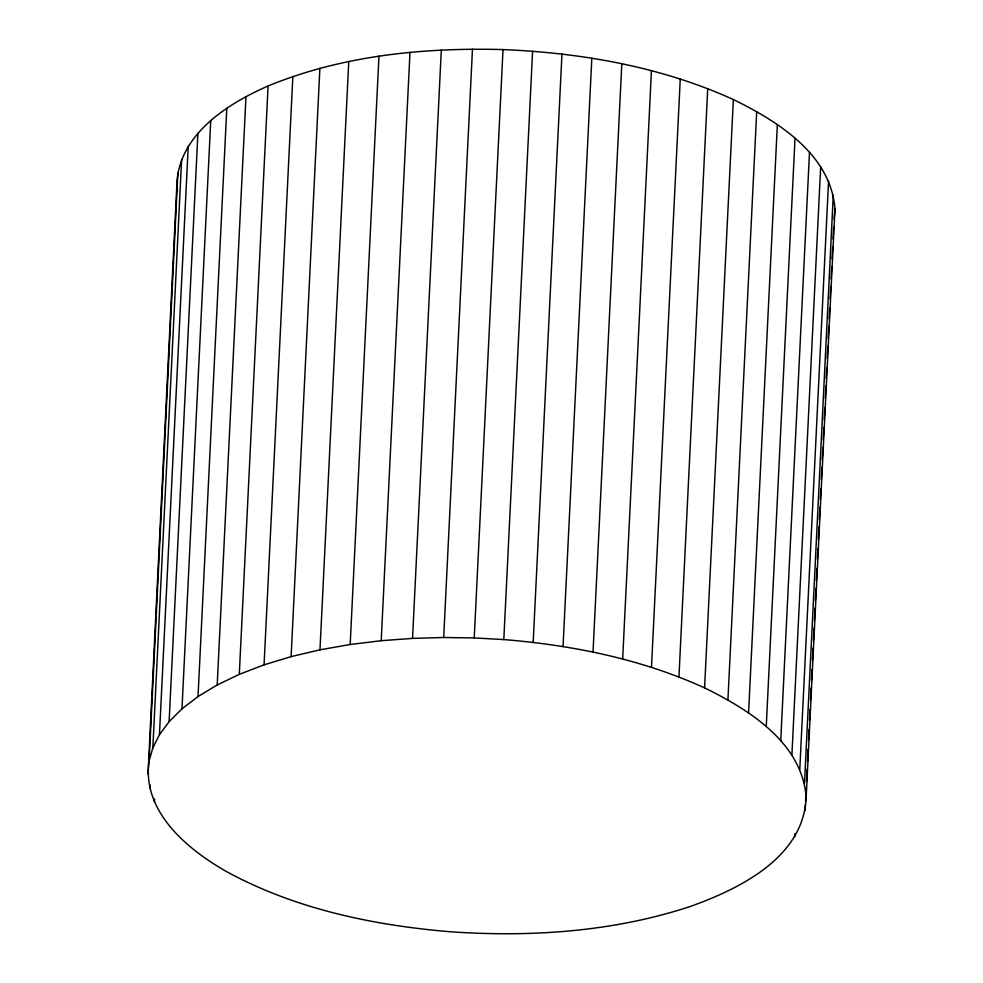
<?xml version="1.0" encoding="UTF-8"?>
<svg xmlns="http://www.w3.org/2000/svg" width="983" height="983" viewBox="0 0 983 983"><rect width="100%" height="100%" fill="white"/><g stroke="black" fill="none" stroke-linecap="round" stroke-linejoin="round"><path stroke-width="1.47" d="M148.04 774.1L176.817 185.75C177.751 135.249 226.717 104.137 268.076 85.988C342.158 55.466 423.513 47.442 503.013 49.58C581.801 52.861 661.19 66.77 733.355 99.529C777.823 121.388 830.77 154.257 834.96 208.9L806.183 797.25C803.664 857.581 739.744 888.718 690.152 906.523C613.159 931.859 530.881 937.327 450.411 931.773C373.049 925.298 294.937 908.98 226.299 871.454C187.04 849.066 141.613 811.331 149.121 760.879L177.898 172.529M149.735 787.875L149.883 784.815M149.121 760.879L152.844 747.854L181.622 159.492M154.429 802.042L154.577 798.97M152.844 747.854L159.455 734.706L188.232 146.356M159.455 734.706L169.125 721.633L197.902 133.283M169.125 721.633L181.978 708.841L210.755 120.491M181.978 708.841L198.025 696.542L226.803 108.191M198.025 696.542L217.194 684.979L245.971 96.617M217.194 684.979L239.299 674.338L268.076 85.988M239.299 674.338L264.071 664.84L292.848 76.477M264.071 664.84L291.115 656.619L319.88 68.269M291.115 656.619L319.979 649.824L348.756 61.462M319.979 649.824L350.181 644.504L378.959 56.154M350.181 644.504L381.207 640.707L409.985 52.357M381.207 640.707L412.541 638.397L441.306 50.035M412.541 638.397L443.689 637.5L472.467 49.15M443.689 637.5L474.236 637.942L503.013 49.58M806.183 797.25C801.993 742.607 749.046 709.738 704.578 687.879C641.506 659.114 572.634 645.167 503.812 639.577L532.589 51.227M533.179 642.403L561.957 54.04M563.05 646.531L591.827 58.169M593.032 652.036L621.809 63.686M622.669 658.966L651.446 70.604M651.483 667.285L680.261 78.935M678.946 676.968L707.723 88.605M704.578 687.879L733.355 99.529M727.924 699.908L756.701 111.546M748.579 712.847L777.356 124.485M766.249 726.486L795.026 138.136M780.735 740.604L809.5 152.254M791.905 754.956L820.682 166.606M794.768 836.644L794.928 833.584M799.793 769.32L828.571 180.97M804.487 783.476L833.265 195.126M805.102 810.471L805.409 804.352M805.556 801.28L806.158 789.03M806.527 781.362L807.129 769.111M807.51 761.444L808.1 749.193M808.554 740.002L809.083 729.275M809.525 720.084L810.053 709.357M810.508 700.154L811.098 687.903M811.479 680.236L811.995 669.521M812.45 660.318L813.052 648.067M813.42 640.4L814.022 628.149M814.403 620.482L814.993 608.231M815.374 600.564L815.976 588.313M816.345 580.646L816.947 568.395M817.401 559.204L817.917 548.477M818.372 539.286L818.974 527.023M819.343 519.368L819.945 507.105M820.314 499.45L820.842 488.723M821.296 479.532L821.886 467.269M822.267 459.614L822.869 447.351M823.238 439.696L823.84 427.433M824.221 419.778L824.811 407.515M825.265 398.324L825.867 386.061M826.236 378.406L826.764 367.679M827.207 358.488L827.809 346.225M828.19 338.57L828.792 326.307M829.16 318.652L829.689 307.925M830.131 298.734L830.733 286.471M831.114 278.816L831.704 266.553M832.085 258.898L832.687 246.635M833.056 238.98L833.658 226.717M834.125 219.184L834.96 208.9M474.236 637.942L503.812 639.577M176.817 185.75L177.493 191.255"/></g></svg>
